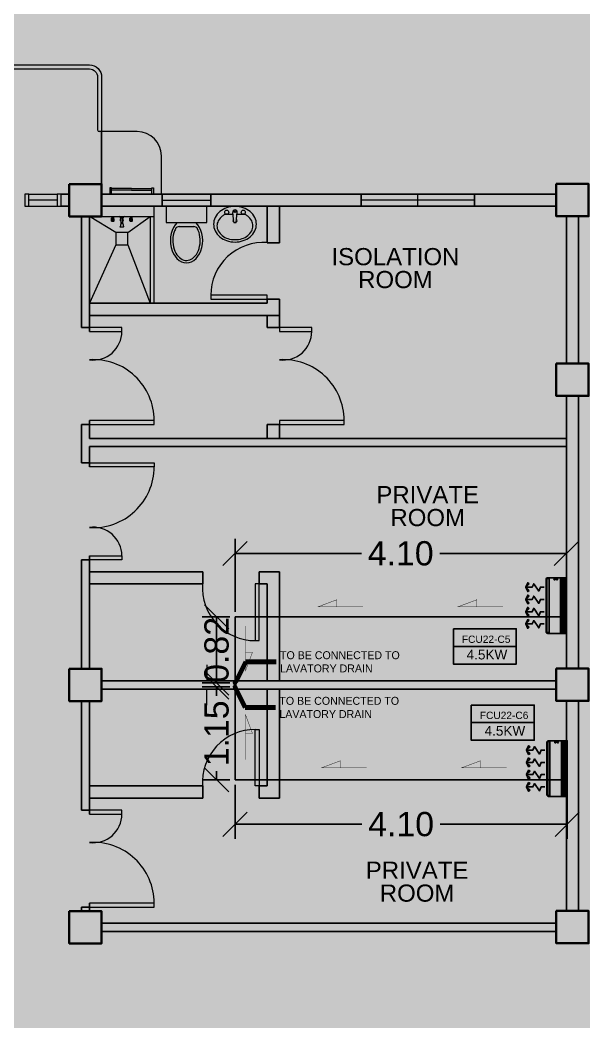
# Model space of a CAD drawing. Header units: millimetres. Extents: x -60 to 576, y -39 to 287.
# Drawn here: x 358.41 to 365.39, y 130.92 to 143.32 of the extents above; entities that cross this region are included whole.
import ezdxf

# ---------------------------------------------------------------- set-up
doc = ezdxf.new("R2010")
doc.units = ezdxf.units.MM
doc.header["$MEASUREMENT"] = 0
for name, color, linetype in [('AIR', 7, 'Continuous'), ('AIR-00', 7, 'Continuous'), ('AIR-02', 7, 'Continuous'), ('AIR-03', 7, 'Continuous'), ('DRAIN PIPE', 7, 'Continuous'), ('fcu drain', 7, 'Continuous'), ('label', 7, 'Continuous'), ('Legends', 7, 'Continuous'), ('M-AC-TEXT', 7, 'Continuous')]:
    doc.layers.add(name, color=color, linetype=linetype)
doc.styles.add('ar-dim-axis', font='romans.shx', dxfattribs={"width": 0.8})
doc.styles.add('OIP FONT', font='GOTHIC.TTF', dxfattribs={"height": 150})
doc.styles.get("Standard").update_dxf_attribs({"font": 'arial.ttf'})
doc.styles.add('SWISSLT175', font='swissl.ttf', dxfattribs={"height": 0.175})
doc.dimstyles.new('ar-dim-axis', dxfattribs={"dimtxt": 350, "dimasz": 250, "dimexe": 75, "dimexo": 75, "dimgap": 200, "dimtad": 1, "dimdec": 0, "dimzin": 12, "dimdsep": 46, "dimtxsty": 'ar-dim-axis', "dimblk": 'ARCHTICK', "dimcen": 120, "dimclrd": 11, "dimclre": 8, "dimclrt": 4, "dimadec": 0, "dimazin": 3, "dimtm": 1, "dimtfac": 1, "dimtdec": 0, "dimtix": 1, "dimtmove": 2, "dimatfit": 3, "dimldrblk": 'ARCHTICK', "dimfxl": 1, "dimtolj": 1, "dimtzin": 0, "dimarcsym": 1})
doc.dimstyles.new('Copy of dimension', dxfattribs={"dimtxt": 0.3, "dimasz": 0.3, "dimexe": 0.18, "dimexo": 0.0625, "dimgap": 0.09, "dimtad": 0, "dimzin": 0, "dimdsep": 46, "dimtxsty": 'Standard', "dimblk": 'OBLIQUE', "dimcen": 0.09, "dimclrd": 256, "dimclre": 256, "dimclrt": 256, "dimadec": 0, "dimazin": 0, "dimtfac": 1, "dimtofl": 0, "dimtmove": 0, "dimatfit": 3, "dimldrblk": 'OBLIQUE', "dimfxl": 1, "dimtolj": 1, "dimtzin": 0, "dimarcsym": 0})

# ---------------------------------------------------------------- blocks, each defined once
blk = doc.blocks.new('_ARCHTICK')
at = {"color": 0, "linetype": 'ByBlock', "const_width": 0.15}
blk.add_lwpolyline([(-0.5, -0.5), (0.5, 0.5)], dxfattribs=at)
blk = doc.blocks.new('CARRIER-S30-32 (FCD)')
at = {"layer": 'AIR-00'}
for p, q in [((0.825, -0.05), (-0.825, -0.05)), ((0.825, -0.075), (-0.825, -0.075)), ((0.825, -0.1), (-0.825, -0.1)), ((0.825, -0.125), (-0.825, -0.125)), ((0.825, -0.15), (-0.825, -0.15)), ((-0.6, -0.025), (-0.6, -0.175)), ((-0.4, -0.025), (-0.4, -0.175)), ((-0.2, -0.025), (-0.2, -0.175)), ((0, -0.025), (0, -0.175)), ((0.2, -0.025), (0.2, -0.175)), ((0.4, -0.025), (0.4, -0.175)), ((0.6, -0.025), (0.6, -0.175))]:
    blk.add_line(p, q, dxfattribs=at)
for points in [[(-0.825, -0.025), (0.825, -0.025), (0.825, -0.175), (-0.825, -0.175)], [(-0.664, -1.134), (-0.562, -1.239), (-0.697, -1.177)], [(-0.461, -1.134), (-0.562, -1.239), (-0.428, -1.177)], [(-0.289, -1.134), (-0.188, -1.239), (-0.322, -1.177)], [(-0.086, -1.134), (-0.188, -1.239), (-0.053, -1.177)], [(0.086, -1.134), (0.187, -1.239), (0.053, -1.177)], [(0.289, -1.134), (0.187, -1.239), (0.322, -1.177)], [(0.461, -1.134), (0.562, -1.239), (0.428, -1.177)], [(0.664, -1.134), (0.562, -1.239), (0.697, -1.177)]]:
    blk.add_lwpolyline(points, close=True, dxfattribs=at)
blk.add_lwpolyline([(-0.8, -0.595), (0.8, -0.595, 0.414214), (0.825, -0.57), (0.825, -0.525), (-0.825, -0.525), (-0.825, -0.57, 0.414214)], format="xyb", close=True, dxfattribs=at)
for points in [[(-0.562, -0.678), (-0.562, -0.794), (-0.44, -0.843), (-0.667, -0.996), (-0.562, -1.044), (-0.562, -1.239)], [(-0.188, -0.678), (-0.188, -0.794), (-0.065, -0.843), (-0.292, -0.996), (-0.188, -1.044), (-0.188, -1.239)], [(0.187, -0.678), (0.187, -0.794), (0.31, -0.843), (0.083, -0.996), (0.187, -1.044), (0.187, -1.239)], [(0.562, -0.678), (0.562, -0.794), (0.685, -0.843), (0.458, -0.996), (0.562, -1.044), (0.562, -1.239)]]:
    blk.add_lwpolyline(points, dxfattribs=at)
at = {"layer": 'AIR-02'}
for centre in [(-0.8, -0.285), (-0.8, -0.36)]:
    blk.add_circle(centre, 0.0187, dxfattribs=at)
at = {"layer": 'AIR-03'}
blk.add_lwpolyline([(-0.8, -0.62), (0.8, -0.62, 0.414214), (0.85, -0.57), (0.85, 0), (-0.85, 0), (-0.85, -0.57, 0.414214)], format="xyb", close=True, dxfattribs=at)
blk = doc.blocks.new('_Oblique')
at = {"color": 0, "linetype": 'ByBlock', "lineweight": -2}
blk.add_line((-0.5, -0.5), (0.5, 0.5), dxfattribs=at)
blk = doc.blocks.new('*D205')
at = {"lineweight": -2, "transparency": 16777216}
for p, q in [((361.01, 135.931), (360.666, 135.931)), ((360.846, 135.113), (360.846, 135.931)), ((361.01, 135.113), (360.666, 135.113))]:
    blk.add_line(p, q, dxfattribs=at)
at = {"layer": 'Defpoints', "color": 0, "transparency": 16777216}
for p in [(360.846, 135.931), (361.073, 135.931), (361.073, 135.113)]:
    blk.add_point(p, dxfattribs=at)
at = {"lineweight": -2, "transparency": 16777216, "xscale": 0.3, "yscale": 0.3, "zscale": 0.3}
for p, rotation in [((360.846, 135.931), 90), ((360.846, 135.113), 270)]:
    blk.add_blockref('_Oblique', p, dxfattribs=dict(at, rotation=rotation))
at = {"transparency": 16777216, "insert": (360.846, 135.522), "char_height": 0.3, "attachment_point": 5, "rotation": 90}
blk.add_mtext('\\A1;0.82', dxfattribs=at)
blk = doc.blocks.new('*D206')
at = {"lineweight": -2, "transparency": 16777216}
for p, q in [((361.01, 135.063), (360.666, 135.063)), ((360.846, 135.063), (360.846, 134.955)), ((360.846, 133.914), (360.846, 134.022)), ((361.01, 133.914), (360.666, 133.914))]:
    blk.add_line(p, q, dxfattribs=at)
at = {"layer": 'Defpoints', "color": 0, "transparency": 16777216}
for p in [(361.073, 135.063), (360.846, 133.914), (361.073, 133.914)]:
    blk.add_point(p, dxfattribs=at)
at = {"lineweight": -2, "transparency": 16777216, "xscale": 0.3, "yscale": 0.3, "zscale": 0.3}
for p, rotation in [((360.846, 135.063), 90), ((360.846, 133.914), 270)]:
    blk.add_blockref('_Oblique', p, dxfattribs=dict(at, rotation=rotation))
at = {"transparency": 16777216, "insert": (360.846, 134.489), "char_height": 0.3, "attachment_point": 5, "rotation": 90}
blk.add_mtext('\\A1;1.15', dxfattribs=at)
blk = doc.blocks.new('*D207')
at = {"lineweight": -2, "transparency": 16777216}
for p, q in [((361.073, 135.994), (361.073, 136.896)), ((365.173, 135.994), (365.173, 136.896)), ((361.073, 136.716), (362.638, 136.716)), ((365.173, 136.716), (363.608, 136.716))]:
    blk.add_line(p, q, dxfattribs=at)
at = {"layer": 'Defpoints', "color": 0, "transparency": 16777216}
for p in [(365.173, 136.716), (361.073, 135.931), (365.173, 135.931)]:
    blk.add_point(p, dxfattribs=at)
at = {"lineweight": -2, "transparency": 16777216, "xscale": 0.3, "yscale": 0.3, "zscale": 0.3, "rotation": 180}
blk.add_blockref('_Oblique', (361.073, 136.716), dxfattribs=at)
at = {"lineweight": -2, "transparency": 16777216, "xscale": 0.3, "yscale": 0.3, "zscale": 0.3}
blk.add_blockref('_Oblique', (365.173, 136.716), dxfattribs=at)
at = {"transparency": 16777216, "insert": (363.123, 136.716), "char_height": 0.3, "attachment_point": 5}
blk.add_mtext('\\A1;4.10', dxfattribs=at)
blk = doc.blocks.new('*D208')
at = {"lineweight": -2, "transparency": 16777216}
for p, q in [((361.073, 133.851), (361.073, 133.184)), ((365.183, 133.851), (365.183, 133.184)), ((361.073, 133.364), (362.643, 133.364)), ((365.183, 133.364), (363.613, 133.364))]:
    blk.add_line(p, q, dxfattribs=at)
at = {"layer": 'Defpoints', "color": 0, "transparency": 16777216}
for p in [(361.073, 133.914), (365.183, 133.914), (365.183, 133.364)]:
    blk.add_point(p, dxfattribs=at)
at = {"lineweight": -2, "transparency": 16777216, "xscale": 0.3, "yscale": 0.3, "zscale": 0.3, "rotation": 180}
blk.add_blockref('_Oblique', (361.073, 133.364), dxfattribs=at)
at = {"lineweight": -2, "transparency": 16777216, "xscale": 0.3, "yscale": 0.3, "zscale": 0.3}
blk.add_blockref('_Oblique', (365.183, 133.364), dxfattribs=at)
at = {"transparency": 16777216, "insert": (363.128, 133.364), "char_height": 0.3, "attachment_point": 5}
blk.add_mtext('\\A1;4.10', dxfattribs=at)

msp = doc.modelspace()

# ---------------------------------------------------------------- linework, layer by layer
at = {"color": 8, "linetype": 'ByBlock', "lineweight": 9}
for p, q in [((359.863, 141.938), (359.393, 141.938)), ((360.163, 141.163), (360.163, 141.638)), ((359.423, 141.163), (360.173, 141.163)), ((359.543, 141.243), (359.523, 141.243)), ((359.523, 141.243), (359.523, 141.163)), ((359.543, 141.163), (359.543, 141.243)), ((359.793, 141.233), (359.543, 141.233)), ((359.793, 141.213), (359.543, 141.213)), ((359.793, 141.233), (360.043, 141.233)), ((359.793, 141.213), (360.043, 141.213)), ((360.043, 141.163), (360.043, 141.243)), ((360.043, 141.243), (360.063, 141.243)), ((360.063, 141.243), (360.063, 141.163)), ((360.063, 141.163), (360.163, 141.163)), ((360.173, 141.163), (360.173, 141.013)), ((360.773, 141.013), (360.773, 141.163)), ((364.035, 141.163), (362.635, 141.163)), ((362.635, 141.163), (362.635, 141.013)), ((363.335, 141.013), (363.335, 141.163)), ((364.035, 141.013), (364.035, 141.163)), ((360.173, 141.088), (360.773, 141.088)), ((364.035, 141.088), (362.635, 141.088)), ((360.173, 141.013), (360.773, 141.013)), ((363.335, 141.013), (364.035, 141.013)), ((359.423, 140.888), (360.073, 140.888)), ((365.173, 138.138), (365.173, 138.666)), ((365.323, 136.238), (365.323, 137.238)), ((365.323, 135.291), (365.323, 136.088)), ((365.173, 132.438), (365.173, 132.291))]:
    msp.add_line(p, q, dxfattribs=at)
at = {"color": 8, "linetype": 'ByBlock', "lineweight": 13}
for p, q in [((358.523, 141.163), (358.873, 141.163)), ((358.873, 141.088), (358.523, 141.088)), ((358.523, 141.013), (358.873, 141.013))]:
    msp.add_line(p, q, dxfattribs=at)
at = {"color": 8, "linetype": 'ByBlock', "lineweight": 25}
for p, q in [((358.923, 141.163), (359.023, 141.163)), ((365.048, 141.163), (359.423, 141.163)), ((358.923, 141.013), (359.023, 141.013)), ((365.048, 141.013), (359.423, 141.013)), ((361.623, 141.013), (365.048, 141.013)), ((359.173, 140.888), (359.173, 139.513)), ((359.273, 140.888), (359.273, 139.463)), ((365.173, 139.066), (365.173, 140.89)), ((365.323, 139.066), (365.323, 140.89)), ((359.273, 139.513), (359.173, 139.513)), ((365.173, 135.291), (365.173, 138.666)), ((365.323, 135.291), (365.323, 138.666)), ((359.173, 138.313), (359.173, 138.088)), ((359.273, 138.313), (359.173, 138.313)), ((359.273, 138.363), (359.273, 138.138)), ((359.173, 138.088), (359.173, 137.838)), ((365.173, 138.138), (359.273, 138.138)), ((365.173, 138.038), (359.273, 138.038)), ((359.273, 138.038), (359.273, 137.788)), ((365.173, 135.291), (365.173, 138.038)), ((359.273, 137.838), (359.173, 137.838)), ((359.273, 136.688), (359.273, 135.288)), ((359.173, 136.638), (359.173, 135.288)), ((359.273, 136.638), (359.173, 136.638)), ((365.048, 135.138), (359.423, 135.138)), ((365.048, 135.038), (359.423, 135.038)), ((359.173, 134.888), (359.173, 133.538)), ((359.273, 134.888), (359.273, 133.488)), ((365.173, 132.291), (365.173, 134.891)), ((365.173, 132.438), (365.173, 134.891)), ((365.323, 132.438), (365.323, 134.891)), ((359.273, 133.538), (359.173, 133.538)), ((359.173, 132.338), (359.173, 132.288)), ((359.273, 132.338), (359.173, 132.338)), ((359.273, 132.388), (359.273, 132.288)), ((365.323, 132.438), (365.323, 132.291)), ((359.423, 132.138), (365.048, 132.138)), ((359.423, 132.038), (365.048, 132.038))]:
    msp.add_line(p, q, dxfattribs=at)
at = {"color": 8, "lineweight": 9}
for p, q in [((360.223, 141.013), (360.223, 140.813)), ((360.723, 141.013), (360.223, 141.013)), ((360.723, 140.813), (360.723, 141.013)), ((361.058, 140.815), (361.045, 140.937)), ((361.087, 140.815), (361.101, 140.937)), ((359.542, 140.888), (359.576, 140.888)), ((359.542, 140.887), (359.542, 140.888)), ((359.542, 140.887), (359.576, 140.887)), ((359.542, 140.887), (359.546, 140.88)), ((359.543, 140.854), (359.545, 140.858)), ((359.543, 140.832), (359.543, 140.854)), ((359.543, 140.832), (359.576, 140.832)), ((359.546, 140.83), (359.543, 140.832)), ((359.545, 140.866), (359.546, 140.868)), ((359.545, 140.866), (359.573, 140.866)), ((359.545, 140.86), (359.545, 140.866)), ((359.546, 140.88), (359.573, 140.88)), ((359.546, 140.868), (359.573, 140.868)), ((359.546, 140.854), (359.553, 140.854)), ((359.546, 140.841), (359.546, 140.853)), ((359.546, 140.83), (359.572, 140.83)), ((359.546, 140.829), (359.546, 140.83)), ((359.546, 140.829), (359.572, 140.829)), ((359.548, 140.88), (359.548, 140.868)), ((359.553, 140.841), (359.553, 140.853)), ((359.573, 140.854), (359.565, 140.854)), ((359.565, 140.841), (359.565, 140.853)), ((359.571, 140.88), (359.571, 140.868)), ((359.572, 140.841), (359.572, 140.853)), ((359.572, 140.83), (359.576, 140.832)), ((359.572, 140.829), (359.572, 140.83)), ((359.576, 140.887), (359.573, 140.88)), ((359.573, 140.866), (359.573, 140.868)), ((359.573, 140.86), (359.573, 140.866)), ((359.576, 140.854), (359.574, 140.858)), ((359.576, 140.887), (359.576, 140.888)), ((359.576, 140.832), (359.576, 140.854)), ((359.656, 140.882), (359.644, 140.888)), ((359.644, 140.888), (359.702, 140.888)), ((359.661, 140.802), (359.652, 140.76)), ((359.69, 140.882), (359.656, 140.882)), ((359.656, 140.872), (359.656, 140.882)), ((359.656, 140.882), (359.69, 140.882)), ((359.69, 140.872), (359.656, 140.872)), ((359.656, 140.854), (359.658, 140.858)), ((359.656, 140.832), (359.656, 140.854)), ((359.656, 140.832), (359.665, 140.832)), ((359.66, 140.83), (359.656, 140.832)), ((359.659, 140.866), (359.66, 140.868)), ((359.659, 140.866), (359.665, 140.866)), ((359.659, 140.86), (359.659, 140.866)), ((359.66, 140.868), (359.665, 140.868)), ((359.66, 140.854), (359.665, 140.854)), ((359.66, 140.841), (359.66, 140.853)), ((359.66, 140.83), (359.665, 140.83)), ((359.66, 140.829), (359.66, 140.83)), ((359.66, 140.829), (359.665, 140.829)), ((359.661, 140.81), (359.661, 140.802)), ((359.685, 140.81), (359.661, 140.81)), ((359.661, 140.802), (359.685, 140.802)), ((359.661, 140.802), (359.685, 140.802)), ((359.662, 140.872), (359.662, 140.868)), ((359.665, 140.81), (359.665, 140.872)), ((359.665, 140.872), (359.681, 140.872)), ((359.681, 140.872), (359.681, 140.81)), ((359.681, 140.868), (359.686, 140.868)), ((359.681, 140.866), (359.687, 140.866)), ((359.686, 140.854), (359.681, 140.854)), ((359.681, 140.832), (359.69, 140.832)), ((359.681, 140.83), (359.686, 140.83)), ((359.681, 140.829), (359.686, 140.829)), ((359.684, 140.872), (359.684, 140.868)), ((359.685, 140.802), (359.685, 140.81)), ((359.685, 140.802), (359.694, 140.76)), ((359.687, 140.866), (359.686, 140.868)), ((359.686, 140.841), (359.686, 140.853)), ((359.686, 140.83), (359.69, 140.832)), ((359.686, 140.829), (359.686, 140.83)), ((359.687, 140.86), (359.687, 140.866)), ((359.69, 140.854), (359.687, 140.858)), ((359.702, 140.888), (359.69, 140.882)), ((359.69, 140.882), (359.69, 140.872)), ((359.69, 140.832), (359.69, 140.854)), ((359.77, 140.887), (359.77, 140.888)), ((359.77, 140.888), (359.804, 140.888)), ((359.77, 140.887), (359.773, 140.88)), ((359.77, 140.887), (359.804, 140.887)), ((359.77, 140.854), (359.772, 140.858)), ((359.77, 140.832), (359.77, 140.854)), ((359.774, 140.83), (359.77, 140.832)), ((359.77, 140.832), (359.803, 140.832)), ((359.773, 140.88), (359.8, 140.88)), ((359.773, 140.868), (359.8, 140.868)), ((359.773, 140.866), (359.773, 140.868)), ((359.773, 140.86), (359.773, 140.866)), ((359.773, 140.866), (359.801, 140.866)), ((359.773, 140.854), (359.781, 140.854)), ((359.774, 140.841), (359.774, 140.853)), ((359.774, 140.829), (359.774, 140.83)), ((359.774, 140.83), (359.8, 140.83)), ((359.774, 140.829), (359.8, 140.829)), ((359.775, 140.88), (359.775, 140.868)), ((359.781, 140.841), (359.781, 140.853)), ((359.8, 140.854), (359.792, 140.854)), ((359.793, 140.841), (359.793, 140.853)), ((359.798, 140.88), (359.798, 140.868)), ((359.804, 140.887), (359.8, 140.88)), ((359.801, 140.866), (359.8, 140.868)), ((359.8, 140.841), (359.8, 140.853)), ((359.8, 140.83), (359.803, 140.832)), ((359.8, 140.829), (359.8, 140.83)), ((359.801, 140.86), (359.801, 140.866)), ((359.803, 140.854), (359.801, 140.858)), ((359.803, 140.832), (359.803, 140.854)), ((359.804, 140.887), (359.804, 140.888)), ((360.223, 140.813), (360.723, 140.813)), ((359.692, 140.756), (359.654, 140.756)), ((360.382, 140.763), (360.563, 140.763)), ((360.723, 135.338), (360.723, 135.138)), ((360.723, 135.138), (360.223, 135.138)), ((360.723, 135.038), (360.223, 135.038)), ((360.723, 134.838), (360.723, 135.038))]:
    msp.add_line(p, q, dxfattribs=at)
at = {"color": 8, "lineweight": 25, "ltscale": 0.3}
for p, q in [((361.473, 141.013), (361.473, 140.563)), ((361.623, 141.013), (361.623, 140.563)), ((359.273, 139.813), (361.473, 139.813)), ((361.473, 139.863), (361.473, 139.813)), ((361.623, 139.863), (361.623, 139.663)), ((359.273, 139.663), (361.623, 139.663))]:
    msp.add_line(p, q, dxfattribs=at)
at = {"color": 8, "linetype": 'ByBlock', "lineweight": 9, "ltscale": 0.3}
for p, q in [((359.598, 140.688), (359.273, 140.888)), ((359.748, 140.688), (360.023, 140.888)), ((359.598, 140.538), (359.273, 139.813)), ((359.748, 140.538), (360.023, 139.813))]:
    msp.add_line(p, q, dxfattribs=at)
at = {"color": 8, "linetype": 'Continuous', "lineweight": 25}
for p, q in [((361.473, 140.563), (361.623, 140.563)), ((361.473, 139.813), (361.473, 139.863)), ((361.473, 139.863), (361.623, 139.863)), ((361.473, 139.663), (361.473, 139.513)), ((361.623, 139.663), (361.623, 139.513)), ((361.623, 139.513), (361.473, 139.513)), ((361.473, 138.313), (361.473, 138.138)), ((361.623, 138.313), (361.473, 138.313)), ((361.623, 138.313), (361.623, 138.138))]:
    msp.add_line(p, q, dxfattribs=at)
at = {"color": 8, "linetype": 'ByBlock', "lineweight": 25, "ltscale": 0.3}
for p, q in [((359.273, 136.488), (360.673, 136.488)), ((360.673, 136.338), (360.673, 136.488)), ((361.373, 136.488), (361.623, 136.488)), ((361.373, 136.338), (361.373, 136.488)), ((361.623, 135.138), (361.623, 136.488)), ((359.273, 136.338), (360.673, 136.338)), ((361.373, 136.338), (361.473, 136.338)), ((361.473, 135.138), (361.473, 136.338)), ((361.473, 135.038), (361.473, 133.838)), ((361.623, 135.038), (361.623, 133.688)), ((359.273, 133.838), (360.673, 133.838)), ((360.673, 133.838), (360.673, 133.688)), ((361.373, 133.838), (361.473, 133.838)), ((361.373, 133.838), (361.373, 133.688)), ((359.273, 133.688), (360.673, 133.688)), ((361.373, 133.688), (361.623, 133.688))]:
    msp.add_line(p, q, dxfattribs=at)
at = {"color": 8, "linetype": 'ByBlock', "lineweight": 9}
for points in [[(356.323, 141.163), (356.323, 142.613, -0.414214), (356.473, 142.763), (359.273, 142.763, -0.414214), (359.423, 142.613), (359.423, 141.288), (359.423, 141.938)], [(356.373, 141.163), (356.373, 142.613, -0.414214), (356.473, 142.713), (359.273, 142.713, -0.414214), (359.373, 142.613), (359.373, 141.958)]]:
    msp.add_lwpolyline(points, format="xyb", dxfattribs=at)
at = {"color": 8, "linetype": 'ByBlock', "lineweight": 35}
for points in [[(359.023, 141.288), (359.423, 141.288), (359.423, 140.888), (359.023, 140.888)], [(365.048, 141.29), (365.448, 141.29), (365.448, 140.89), (365.048, 140.89)], [(365.048, 139.066), (365.448, 139.066), (365.448, 138.666), (365.048, 138.666)], [(359.023, 135.288), (359.423, 135.288), (359.423, 134.888), (359.023, 134.888)], [(365.048, 135.291), (365.448, 135.291), (365.448, 134.891), (365.048, 134.891)], [(359.023, 132.288), (359.423, 132.288), (359.423, 131.888), (359.023, 131.888)], [(365.048, 132.291), (365.448, 132.291), (365.448, 131.891), (365.048, 131.891)]]:
    msp.add_lwpolyline(points, close=True, dxfattribs=at)
at = {"color": 8, "linetype": 'ByBlock', "lineweight": 13}
for points in [[(358.473, 141.163), (358.473, 141.013), (358.523, 141.013), (358.523, 141.163)], [(358.873, 141.163), (358.873, 141.013), (358.923, 141.013), (358.923, 141.163)]]:
    msp.add_lwpolyline(points, close=True, dxfattribs=at)
at = {"color": 8, "lineweight": 9}
for points in [[(360.173, 141.163), (360.773, 141.163), (360.773, 141.013), (360.173, 141.013)], [(362.635, 141.163), (364.035, 141.163), (364.035, 141.013), (362.635, 141.013)]]:
    msp.add_lwpolyline(points, close=True, dxfattribs=at)
at = {"color": 8, "linetype": 'ByBlock', "lineweight": 9, "ltscale": 0.3}
msp.add_lwpolyline([(360.023, 140.888), (360.023, 139.813), (360.073, 139.813), (360.073, 141.013), (360.073, 141.013)], dxfattribs=at)
at = {"color": 8, "lineweight": 9}
msp.add_lwpolyline([(360.808, 140.792, 0.11576), (360.827, 140.709, 0.104047), (360.886, 140.635, 0.090875), (360.969, 140.588, 0.083344), (361.073, 140.571, 0.083344), (361.176, 140.588, 0.090875), (361.26, 140.635, 0.104047), (361.319, 140.709, 0.11576), (361.338, 140.792, 0.11576), (361.319, 140.874, 0.104047), (361.26, 140.948, 0.090875), (361.176, 140.995, 0.083344), (361.073, 141.013, 0.083344), (360.969, 140.995, 0.090875), (360.886, 140.948, 0.104047), (360.827, 140.874, 0.11576)], format="xyb", close=True, dxfattribs=at)
for points in [[(360.85, 140.771, 0.124838), (360.866, 140.708, 0.105788), (360.916, 140.65, 0.086697), (360.985, 140.614, 0.076776), (361.073, 140.601, 0.076776), (361.161, 140.614, 0.086697), (361.23, 140.65, 0.105788), (361.28, 140.708, 0.124838), (361.295, 140.771, 0.124838), (361.28, 140.833, 0.105788), (361.23, 140.891, 0.040067), (361.2, 140.911), (361.097, 140.911, 0.040067)], [(361.049, 140.911), (360.946, 140.911, 0.040067), (360.916, 140.891, 0.105788), (360.866, 140.833, 0.124838), (360.85, 140.771, 0.124838)]]:
    msp.add_lwpolyline(points, format="xyb", dxfattribs=at)
at = {"color": 8, "linetype": 'ByBlock', "lineweight": 9, "ltscale": 0.03}
msp.add_lwpolyline([(359.748, 140.688), (359.598, 140.688), (359.598, 140.538), (359.748, 140.538)], close=True, dxfattribs=at)
at = {"color": 8, "lineweight": 13, "ltscale": 0.03}
for points in [[(361.473, 139.863), (361.473, 139.913), (360.773, 139.913), (360.773, 139.863)], [(359.273, 139.513), (359.273, 139.463), (359.673, 139.463), (359.673, 139.513)], [(361.623, 139.513), (361.623, 139.463), (362.023, 139.463), (362.023, 139.513)], [(359.273, 138.363), (359.273, 138.313), (360.073, 138.313), (360.073, 138.363)], [(361.623, 138.363), (361.623, 138.313), (362.423, 138.313), (362.423, 138.363)], [(359.273, 137.788), (359.273, 137.838), (360.073, 137.838), (360.073, 137.788)], [(359.273, 136.638), (359.273, 136.688), (359.673, 136.688), (359.673, 136.638)], [(361.373, 136.338), (361.323, 136.338), (361.323, 135.638), (361.373, 135.638)], [(361.373, 133.838), (361.323, 133.838), (361.323, 134.538), (361.373, 134.538)], [(359.273, 133.538), (359.273, 133.488), (359.673, 133.488), (359.673, 133.538)], [(359.273, 132.388), (359.273, 132.338), (360.073, 132.338), (360.073, 132.388)]]:
    msp.add_lwpolyline(points, close=True, dxfattribs=at)
at = {"color": 8, "lineweight": 9}
for centre, radius in [((360.971, 140.94), 0.0255), ((361.073, 140.946), 0.0095), ((361.175, 140.94), 0.0255)]:
    msp.add_circle(centre, radius, dxfattribs=at)
at = {"color": 8, "linetype": 'ByBlock', "lineweight": 9}
for centre, radius, start, end in [((359.393, 141.958), 0.02, 180, 270), ((359.863, 141.638), 0.3, 0, 90)]:
    msp.add_arc(centre, radius, start, end, dxfattribs=at)
at = {"color": 8, "lineweight": 9}
for centre, radius, start, end in [((361.073, 140.94), 0.028, 353.7545, 186.2455), ((361.073, 140.838), 0.025, 138.7978, 233.6932), ((361.073, 140.908), 0.0948, 261.2026, 278.7974), ((361.073, 140.838), 0.025, 251.3793, 288.6207), ((361.073, 140.838), 0.025, 306.3068, 41.2022), ((360.382, 140.713), 0.05, 90, 151.8499), ((360.563, 140.713), 0.05, 28.0084, 90)]:
    msp.add_arc(centre, radius, start, end, dxfattribs=at)
at = {"color": 8, "lineweight": 13, "ltscale": 0.03}
for centre, radius, start, end in [((361.425, 139.913), 0.652, 85.7578, 180), ((359.32, 139.463), 0.353, 262.3719, 0), ((361.67, 139.463), 0.353, 262.3719, 0), ((359.321, 138.363), 0.752, 0, 93.6952), ((361.671, 138.363), 0.752, 0, 93.6952), ((359.321, 137.788), 0.752, 266.3048, 0), ((359.32, 136.688), 0.353, 0, 97.6281), ((361.323, 136.289), 0.652, 175.7578, 270), ((361.323, 133.886), 0.652, 90, 184.2422), ((359.32, 133.488), 0.353, 262.3719, 0), ((359.321, 132.388), 0.752, 0, 93.6952)]:
    msp.add_arc(centre, radius, start, end, dxfattribs=at)
at = {"color": 8, "lineweight": 9}
for centre, major_axis, ratio, start_param, end_param in [((359.534, 140.842), (-0.00896, 0.00896), 1, 3.15309, 3.864175), ((359.531, 140.847), (0.0118, 0.0118), 1, 6.018417, 6.150642), ((359.542, 140.86), (0.00268, 0.00268), 1, 5.003733, 5.497675), ((359.542, 140.853), (0.00268, 0.00268), 1, 5.497675, 6.125314), ((359.557, 140.853), (-0.00268, 0.00268), 1, 0.157647, 0.785286), ((359.564, 140.842), (-0.00738, 0.00738), 1, 0.858879, 1.643677), ((359.564, 140.848), (0.00887, 0.00887), 1, 1.36743, 1.728443), ((359.559, 140.855), (-0.00268, 0.00268), 1, -1.367654, -0.203367), ((359.559, 140.837), (-0.00268, 0.00268), 1, 1.643677, 3.068487), ((359.555, 140.848), (0.00887, 0.00887), 1, 6.125314, 6.486327), ((359.555, 140.842), (0.00738, 0.00738), 1, 4.639283, 5.424081), ((359.562, 140.853), (-0.00268, 0.00268), 1, 3.926878, 4.554518), ((359.576, 140.853), (0.00268, 0.00268), 1, 1.728443, 2.356082), ((359.585, 140.842), (0.00896, 0.00896), 1, 2.418785, 3.129871), ((359.577, 140.86), (0.00268, 0.00268), 1, 2.356082, 2.850023), ((359.588, 140.847), (-0.0118, 0.0118), 1, 0.132318, 0.264544), ((359.647, 140.842), (-0.00896, 0.00896), 1, 3.15309, 3.864175), ((359.655, 140.86), (-0.00268, 0.00268), 1, 3.432937, 3.926878), ((359.645, 140.847), (0.0118, 0.0118), 1, 6.018417, 6.150642), ((359.656, 140.853), (-0.00268, 0.00268), 1, 3.926878, 4.554518), ((359.69, 140.853), (-0.00268, 0.00268), 1, 0.157647, 0.785286), ((359.699, 140.842), (-0.00896, 0.00896), 1, 0.847989, 1.559075), ((359.691, 140.86), (-0.00268, 0.00268), 1, 0.785286, 1.279227), ((359.701, 140.847), (0.0118, 0.0118), 1, 1.703115, 1.83534), ((359.761, 140.842), (-0.00896, 0.00896), 1, 3.15309, 3.864175), ((359.769, 140.86), (0.00268, 0.00268), 1, 5.003733, 5.497675), ((359.758, 140.847), (-0.0118, 0.0118), 1, 4.44762, 4.579846), ((359.77, 140.853), (0.00268, 0.00268), 1, 5.497675, 6.125314), ((359.791, 140.848), (0.00887, 0.00887), 1, 1.36743, 1.728443), ((359.784, 140.853), (-0.00268, 0.00268), 1, 0.157647, 0.785286), ((359.791, 140.842), (-0.00738, 0.00738), 1, 0.858879, 1.643677), ((359.787, 140.837), (-0.00268, 0.00268), 1, 1.643677, 3.068487), ((359.787, 140.855), (-0.00268, 0.00268), 1, -1.367654, -0.203367), ((359.782, 140.848), (0.00887, 0.00887), 1, 6.125314, 6.486327), ((359.782, 140.842), (0.00738, 0.00738), 1, 4.639283, 5.424081), ((359.789, 140.853), (-0.00268, 0.00268), 1, 3.926878, 4.554518), ((359.815, 140.847), (-0.0118, 0.0118), 1, 0.132318, 0.264544), ((359.803, 140.853), (0.00268, 0.00268), 1, 1.728443, 2.356082), ((359.812, 140.842), (0.00896, 0.00896), 1, 2.418785, 3.129871), ((359.804, 140.86), (0.00268, 0.00268), 1, 2.356082, 2.850023), ((360.473, 140.588), (0, 0.275), 0.727273, 0.612555, 5.670631), ((359.69, 140.759), (0.00268, 0.00268), 1, 4.495711, 5.865773)]:
    msp.add_ellipse(centre, major_axis=major_axis, ratio=ratio, start_param=start_param, end_param=end_param, dxfattribs=at)
at = {"color": 8, "lineweight": 9, "extrusion": (4.99074e-41, -2.88216e-41, -1)}
msp.add_ellipse((359.656, 140.759), major_axis=(0.00268, 0.00268), ratio=1, start_param=2.92514, end_param=4.295202, dxfattribs=at)
at = {"color": 8, "lineweight": 9}
msp.add_open_spline([(360.338, 140.736), (360.33, 140.72), (360.322, 140.702), (360.295, 140.611), (360.3, 140.523), (360.358, 140.392), (360.408, 140.35), (360.506, 140.337), (360.558, 140.363), (360.633, 140.474), (360.65, 140.558), (360.635, 140.672), (360.623, 140.706), (360.607, 140.736)], degree=3, knots=[0.937253, 0.937253, 0.937253, 0.937253, 1.185372, 1.185372, 2.113864, 2.113864, 3.042356, 3.042356, 3.970847, 3.970847, 4.899339, 4.899339, 5.346062, 5.346062, 5.346062, 5.346062], dxfattribs=at)
at = {"layer": 'DRAIN PIPE', "color": 2, "linetype": 'Continuous', "const_width": 0.005}
for points in [[(362.658, 136.054), (362.098, 136.054), (362.333, 136.143), (362.333, 136.054)], [(364.389, 136.054), (363.829, 136.054), (364.064, 136.143), (364.064, 136.054)], [(361.202, 135.82), (361.202, 135.26), (361.29, 135.495), (361.202, 135.495)], [(361.202, 134.162), (361.202, 134.722), (361.29, 134.487), (361.202, 134.487)]]:
    msp.add_lwpolyline(points, dxfattribs=at)
at = {"layer": 'DRAIN PIPE', "color": 7, "linetype": 'Continuous', "const_width": 0.005}
for points in [[(362.704, 134.062), (362.144, 134.062), (362.379, 134.15), (362.379, 134.062)], [(364.435, 134.062), (363.875, 134.062), (364.11, 134.15), (364.11, 134.062)]]:
    msp.add_lwpolyline(points, dxfattribs=at)
at = {"layer": 'fcu drain', "linetype": 'Continuous'}
for p, q in [((361.073, 135.931), (365.173, 135.931)), ((361.073, 133.914), (365.173, 133.914))]:
    msp.add_line(p, q, dxfattribs=at)
at = {"layer": 'fcu drain'}
for p, q in [((361.073, 135.113), (361.073, 135.931)), ((361.073, 135.063), (361.073, 133.914))]:
    msp.add_line(p, q, dxfattribs=at)
at = {"layer": 'fcu drain', "linetype": 'Continuous'}
for centre in [(361.073, 135.113), (361.073, 135.063)]:
    msp.add_circle(centre, 0.0183, dxfattribs=at)
at = {"layer": 'fcu drain', "color": 2, "linetype": 'Continuous'}
for centre in [(361.073, 135.113), (361.073, 135.063)]:
    msp.add_circle(centre, 0.00904, dxfattribs=at)
at = {"layer": 'Legends', "linetype": 'Continuous', "lineweight": 25}
for p, q in [((363.775, 135.564), (364.553, 135.564)), ((363.997, 134.622), (364.775, 134.622))]:
    msp.add_line(p, q, dxfattribs=at)
at = {"layer": 'Legends'}
for points in [[(363.775, 135.783), (364.553, 135.783), (364.553, 135.346), (363.775, 135.346)], [(363.997, 134.84), (364.775, 134.84), (364.775, 134.404), (363.997, 134.404)]]:
    msp.add_lwpolyline(points, close=True, dxfattribs=at)

# ---------------------------------------------------------------- block references
at = {"layer": 'AIR', "xscale": 0.4053817101480872, "yscale": 0.4053817101480872, "zscale": 0.4053817101480872, "rotation": 270}
for p in [(365.173, 136.071), (365.183, 134.054)]:
    msp.add_blockref('CARRIER-S30-32 (FCD)', p, dxfattribs=at)

# ---------------------------------------------------------------- texts
at = {"layer": 'label', "color": 8, "linetype": 'ByBlock', "lineweight": 9, "ltscale": 0.4, "char_height": 0.2125, "attachment_point": 5, "line_spacing_factor": 0.8, "style": 'SWISSLT175'}
for s, insert in [('ISOLATION ^JROOM', (363.058, 140.247)), ('PRIVATE ^JROOM', (363.457, 137.301)), ('PRIVATE ^JROOM', (363.326, 132.652))]:
    msp.add_mtext(s, dxfattribs=dict(at, insert=insert))
at = {"layer": 'Legends', "linetype": 'Continuous', "lineweight": 25, "attachment_point": 1}
for s, width, insert, char_height in [('FCU22-C5', 0.44811, (363.88, 135.699), 0.09), ('4.5KW', 0.23674, (363.939, 135.524), 0.12), ('FCU22-C6', 0.44811, (364.102, 134.757), 0.09), ('4.5KW', 0.23674, (364.161, 134.581), 0.12)]:
    msp.add_mtext_dynamic_manual_height_columns(s, width=width, gutter_width=1.011, heights=[0], dxfattribs=dict(at, insert=insert, char_height=char_height))
at = {"layer": 'M-AC-TEXT', "char_height": 0.09822, "width": 1.56657, "attachment_point": 4, "style": 'OIP FONT'}
for insert in [(361.63, 135.374), (361.622, 134.809)]:
    msp.add_mtext('TO BE CONNECTED TO LAVATORY DRAIN', dxfattribs=dict(at, insert=insert))

# ---------------------------------------------------------------- dimensions: what is measured, and where the dimension line sits
dim = msp.add_linear_dim(base=(365.173, 136.716), p1=(361.073, 135.931), p2=(365.173, 135.931), dimstyle='Copy of dimension')
dim.commit()
dim.dimension.update_dxf_attribs({"geometry": '*D207', "text_midpoint": (363.123, 136.716)})
dim = msp.add_linear_dim(base=(360.846, 135.931), p1=(361.073, 135.113), p2=(361.073, 135.931), angle=90, dimstyle='Copy of dimension')
dim.commit()
dim.dimension.update_dxf_attribs({"geometry": '*D205', "text_midpoint": (360.846, 135.522), "dimtype": 160})
dim = msp.add_linear_dim(base=(360.846, 133.914), p1=(361.073, 135.063), p2=(361.073, 133.914), angle=90, dimstyle='Copy of dimension')
dim.commit()
dim.dimension.update_dxf_attribs({"geometry": '*D206', "text_midpoint": (360.846, 134.489)})
dim = msp.add_linear_dim(base=(365.183, 133.364), p1=(361.073, 133.914), p2=(365.183, 133.914), text='4.10', dimstyle='Copy of dimension')
dim.commit()
dim.dimension.update_dxf_attribs({"geometry": '*D208', "text_midpoint": (363.128, 133.364)})

# ---------------------------------------------------------------- leaders
at = {"layer": 'M-AC-TEXT', "annotation_type": 0, "has_hookline": 1, "text_width": 1.46}
for points, hookline_direction in [([(250.815, 135.994), (250.941, 136.242), (251.317, 136.243)], 0), ([(361.082, 135.125), (361.208, 135.373), (361.584, 135.374)], 0), ([(368.266, 133.952), (368.139, 134.2), (367.763, 134.201)], 1), ([(374.267, 133.942), (374.14, 134.19), (373.765, 134.191)], 1), ([(361.115, 128.915), (360.989, 129.163), (360.613, 129.164)], 1), ([(262.897, 128.194), (263.023, 128.442), (263.399, 128.443)], 0), ([(376.118, 126.108), (375.992, 126.356), (375.616, 126.358)], 1), ([(368.167, 125.548), (368.041, 125.796), (367.665, 125.797)], 1), ([(284.45, 122.354), (284.577, 122.602), (284.953, 122.603)], 0), ([(284.461, 120.841), (284.588, 121.089), (284.964, 121.09)], 0), ([(365.246, 120.646), (365.373, 120.894), (365.749, 120.895)], 0), ([(166.309, 117.858), (166.435, 118.106), (166.811, 118.107)], 0), ([(376.113, 115.346), (375.986, 115.594), (375.61, 115.595)], 1), ([(257.964, 108.343), (258.09, 108.591), (258.466, 108.592)], 0), ([(263.958, 108.329), (264.085, 108.577), (264.461, 108.578)], 0), ([(250.807, 107.216), (250.933, 107.464), (251.309, 107.465)], 0), ([(361.077, 106.347), (361.204, 106.595), (361.58, 106.596)], 0), ([(178.877, 105.216), (179.004, 105.464), (179.38, 105.465)], 0), ([(395.221, 100.371), (395.094, 100.619), (394.718, 100.62)], 1), ([(255.029, 138.631), (255.155, 138.383), (255.531, 138.384)], 0), ([(270.657, 138.65), (270.784, 138.402), (271.16, 138.403)], 0), ([(250.81, 135.924), (250.937, 135.676), (251.313, 135.678)], 0), ([(361.073, 135.056), (361.2, 134.808), (361.576, 134.809)], 0)]:
    msp.add_leader(points, dimstyle='ar-dim-axis', override={"dimtxt": 150, "dimasz": 150, "dimgap": 200, "dimtad": 0, "dimtih": 1, "dimtoh": 1, "dimtxsty": 'OIP FONT', "dimclrd": 256, "dimclre": 256, "dimclrt": 256, "dimfxl": 0.2, "dimfxlon": 1, "dimlwd": 65535, "dimlwe": 65535}, dxfattribs=dict(at, hookline_direction=hookline_direction))

doc.saveas('drawing.dxf')
